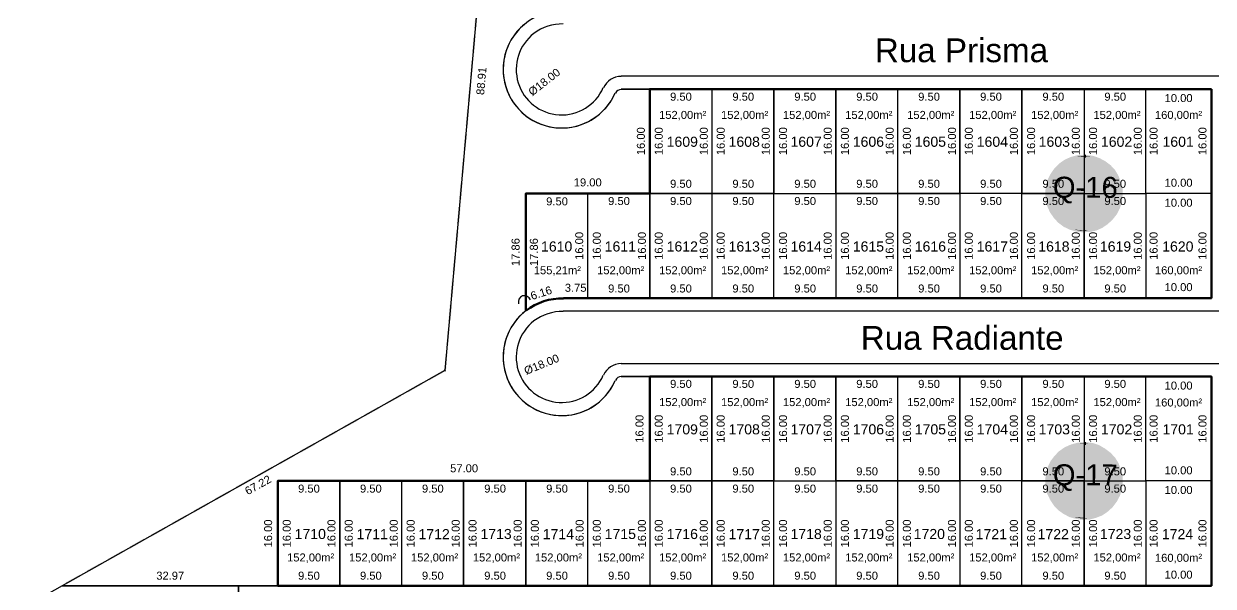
# Model space of a CAD drawing. Extents: x 246293 to 246943, y 9361385 to 9361710.
# Drawn here: x 246293.1 to 246475.3, y 9361496.6 to 9361582.7 of the extents above; entities that cross this region are included whole.
import ezdxf
from ezdxf.xclip import XClip

# ---------------------------------------------------------------- set-up
doc = ezdxf.new("R2010")
doc.units = 0
doc.header["$XCLIPFRAME"] = 0
doc.styles.add('style0', font='', dxfattribs={"height": 4.19039})
doc.styles.get('style0').set_extended_font_data('Arial')

# ---------------------------------------------------------------- blocks, each defined once
blk = doc.blocks.new('Viewport1')
at = {"linetype": 'Continuous', "lineweight": 0, "true_color": 0x93278f}
for points in [[(246362.11, 9361582.06), (246362.32, 9361584.53), (246362.64, 9361584.53), (246362.43, 9361582)], [(246361.8, 9361578.31), (246362.01, 9361580.79), (246362.32, 9361580.79), (246362.11, 9361578.26)], [(246361.48, 9361574.57), (246361.69, 9361577.05), (246361.96, 9361577.05), (246361.74, 9361574.57)], [(246361.11, 9361570.83), (246361.38, 9361573.36), (246361.64, 9361573.31), (246361.43, 9361570.83)], [(246360.8, 9361567.09), (246361.01, 9361569.62), (246361.32, 9361569.56), (246361.11, 9361567.09)], [(246360.48, 9361563.4), (246360.69, 9361565.87), (246361.01, 9361565.82), (246360.74, 9361563.34)], [(246360.16, 9361559.65), (246360.37, 9361562.13), (246360.64, 9361562.08), (246360.43, 9361559.6)], [(246359.79, 9361555.91), (246360.01, 9361558.39), (246360.32, 9361558.39), (246360.11, 9361555.86)], [(246359.48, 9361552.17), (246359.69, 9361554.65), (246360.01, 9361554.65), (246359.79, 9361552.11)], [(246359.16, 9361548.42), (246359.37, 9361550.9), (246359.69, 9361550.9), (246359.43, 9361548.42)], [(246358.79, 9361544.68), (246359.06, 9361547.16), (246359.32, 9361547.16), (246359.11, 9361544.68)], [(246358.48, 9361540.94), (246358.69, 9361543.47), (246359, 9361543.42), (246358.79, 9361540.94)], [(246358.16, 9361537.25), (246358.37, 9361539.73), (246358.69, 9361539.67), (246358.48, 9361537.2)], [(246357.84, 9361533.51), (246358.06, 9361535.98), (246358.32, 9361535.93), (246358.11, 9361533.45)], [(246357.48, 9361529.66), (246357.74, 9361532.24), (246358, 9361532.24), (246357.79, 9361529.66)], [(246355.1, 9361528.39), (246357.58, 9361529.82), (246357.69, 9361529.55), (246355.21, 9361528.13)], [(246351.84, 9361526.55), (246354, 9361527.81), (246354.15, 9361527.55), (246351.94, 9361526.28)], [(246348.57, 9361524.7), (246350.73, 9361525.97), (246350.89, 9361525.7), (246348.67, 9361524.49)], [(246345.3, 9361522.91), (246347.46, 9361524.12), (246347.62, 9361523.86), (246345.4, 9361522.65)], [(246342.03, 9361521.07), (246344.19, 9361522.28), (246344.35, 9361522.01), (246342.14, 9361520.8)], [(246338.76, 9361519.22), (246340.92, 9361520.43), (246341.08, 9361520.17), (246338.87, 9361518.96)], [(246335.44, 9361517.38), (246337.66, 9361518.59), (246337.81, 9361518.32), (246335.6, 9361517.11)], [(246332.17, 9361515.53), (246334.39, 9361516.74), (246334.55, 9361516.53), (246332.33, 9361515.27)], [(246328.91, 9361513.69), (246331.12, 9361514.95), (246331.28, 9361514.69), (246329.07, 9361513.42)], [(246325.64, 9361511.89), (246327.85, 9361513.11), (246328.01, 9361512.84), (246325.8, 9361511.63)], [(246322.37, 9361510.05), (246324.58, 9361511.26), (246324.74, 9361511), (246322.53, 9361509.78)], [(246319.1, 9361508.2), (246321.32, 9361509.42), (246321.42, 9361509.15), (246319.26, 9361507.94)], [(246315.84, 9361506.36), (246318.05, 9361507.57), (246318.15, 9361507.31), (246315.99, 9361506.09)], [(246312.57, 9361504.51), (246314.78, 9361505.73), (246314.89, 9361505.46), (246312.73, 9361504.25)], [(246309.3, 9361502.67), (246311.51, 9361503.93), (246311.62, 9361503.67), (246309.46, 9361502.4)], [(246306.03, 9361500.82), (246308.24, 9361502.09), (246308.35, 9361501.82), (246306.19, 9361500.61)], [(246302.76, 9361499.03), (246304.98, 9361500.24), (246305.08, 9361499.98), (246302.92, 9361498.77)], [(246299.5, 9361497.19), (246301.71, 9361498.4), (246301.81, 9361498.13), (246299.65, 9361496.92)]]:
    blk.add_hatch(color=217, dxfattribs=at).paths.add_polyline_path(points)
at = {"linetype": 'Continuous', "lineweight": 25, "true_color": 0x0037dd}
for points in [[(246455.51, 9361562.66), (246454.51, 9361562.61), (246453.51, 9361562.34), (246452.56, 9361561.92), (246451.72, 9361561.34), (246450.98, 9361560.6), (246450.4, 9361559.76), (246449.93, 9361558.86), (246449.66, 9361557.86), (246449.56, 9361556.86), (246449.61, 9361555.8), (246449.87, 9361554.8), (246450.3, 9361553.85), (246450.88, 9361553.01), (246451.56, 9361552.27), (246452.4, 9361551.64), (246453.3, 9361551.22), (246454.3, 9361550.9), (246455.3, 9361550.8), (246456.36, 9361550.85), (246457.36, 9361551.06), (246458.31, 9361551.48), (246459.15, 9361552.06), (246459.89, 9361552.75), (246460.52, 9361553.54), (246461, 9361554.49), (246461.31, 9361555.44), (246461.42, 9361556.49), (246461.42, 9361557.49), (246461.15, 9361558.49), (246460.79, 9361559.44), (246460.26, 9361560.34), (246459.57, 9361561.08), (246458.73, 9361561.71), (246457.83, 9361562.18), (246456.89, 9361562.5), (246455.83, 9361562.66), (246455.83, 9361562.24), (246456.78, 9361562.08), (246457.68, 9361561.81), (246458.52, 9361561.34), (246459.26, 9361560.76), (246459.89, 9361560.07), (246460.42, 9361559.23), (246460.73, 9361558.39), (246460.94, 9361557.44), (246461, 9361556.49), (246460.89, 9361555.54), (246460.57, 9361554.65), (246460.15, 9361553.8), (246459.57, 9361553.06), (246458.89, 9361552.38), (246458.1, 9361551.85), (246457.2, 9361551.48), (246456.31, 9361551.27), (246455.36, 9361551.22), (246454.41, 9361551.32), (246453.46, 9361551.64), (246452.62, 9361552.06), (246451.88, 9361552.59), (246451.19, 9361553.27), (246450.67, 9361554.07), (246450.3, 9361554.96), (246450.09, 9361555.86), (246449.98, 9361556.81), (246450.09, 9361557.76), (246450.35, 9361558.7), (246450.77, 9361559.55), (246451.3, 9361560.34), (246451.98, 9361560.97), (246452.77, 9361561.5), (246453.67, 9361561.92), (246454.57, 9361562.18), (246455.51, 9361562.24)], [(246455.83, 9361562.24), (246455.51, 9361562.24), (246455.51, 9361562.66), (246455.83, 9361562.66)], [(246455.51, 9361518.69), (246454.51, 9361518.59), (246453.51, 9361518.32), (246452.56, 9361517.9), (246451.72, 9361517.32), (246450.98, 9361516.58), (246450.4, 9361515.79), (246449.93, 9361514.85), (246449.66, 9361513.84), (246449.56, 9361512.84), (246449.61, 9361511.79), (246449.87, 9361510.79), (246450.3, 9361509.89), (246450.88, 9361508.99), (246451.56, 9361508.26), (246452.4, 9361507.68), (246453.3, 9361507.2), (246454.3, 9361506.94), (246455.3, 9361506.78), (246456.36, 9361506.83), (246457.36, 9361507.1), (246458.31, 9361507.47), (246459.15, 9361508.05), (246459.89, 9361508.73), (246460.52, 9361509.57), (246461, 9361510.47), (246461.31, 9361511.47), (246461.42, 9361512.47), (246461.42, 9361513.47), (246461.15, 9361514.48), (246460.79, 9361515.48), (246460.26, 9361516.32), (246459.57, 9361517.06), (246458.73, 9361517.69), (246457.83, 9361518.22), (246456.89, 9361518.54), (246455.83, 9361518.69), (246455.83, 9361518.22), (246456.78, 9361518.11), (246457.68, 9361517.8), (246458.52, 9361517.32), (246459.26, 9361516.74), (246459.89, 9361516.06), (246460.42, 9361515.27), (246460.73, 9361514.37), (246460.94, 9361513.42), (246461, 9361512.47), (246460.89, 9361511.52), (246460.57, 9361510.63), (246460.15, 9361509.78), (246459.57, 9361509.05), (246458.89, 9361508.41), (246458.1, 9361507.89), (246457.2, 9361507.52), (246456.31, 9361507.31), (246455.36, 9361507.25), (246454.41, 9361507.36), (246453.46, 9361507.62), (246452.62, 9361508.05), (246451.88, 9361508.63), (246451.19, 9361509.31), (246450.67, 9361510.1), (246450.3, 9361510.94), (246450.09, 9361511.89), (246449.98, 9361512.84), (246450.09, 9361513.79), (246450.35, 9361514.69), (246450.77, 9361515.53), (246451.3, 9361516.32), (246451.98, 9361517.01), (246452.77, 9361517.53), (246453.67, 9361517.9), (246454.57, 9361518.17), (246455.51, 9361518.22)], [(246455.83, 9361518.22), (246455.51, 9361518.22), (246455.51, 9361518.69), (246455.83, 9361518.69)]]:
    blk.add_hatch(color=162, dxfattribs=at).paths.add_polyline_path(points)
at = {"linetype": 'Continuous', "lineweight": 25, "true_color": 0xfafafa}
for points in [[(246458.62, 9361561.55), (246459.42, 9361560.92), (246451.56, 9361560.92), (246452.4, 9361561.55)], [(246457.62, 9361562.03), (246458.57, 9361561.55), (246452.4, 9361561.55), (246453.35, 9361562.03)], [(246458.62, 9361561.55), (246452.4, 9361561.55), (246458.57, 9361561.55)], [(246457.57, 9361562.08), (246457.62, 9361562.03), (246453.35, 9361562.03), (246453.41, 9361562.08)], [(246456.62, 9361562.34), (246457.57, 9361562.08), (246453.41, 9361562.08), (246454.41, 9361562.34)], [(246455.51, 9361562.45), (246454.41, 9361562.34), (246456.52, 9361562.34)], [(246456.62, 9361562.34), (246454.41, 9361562.34), (246456.52, 9361562.34)], [(246460.15, 9361560.02), (246460.68, 9361559.13), (246450.3, 9361559.13), (246450.82, 9361560.02)], [(246459.47, 9361560.87), (246460.15, 9361560.07), (246450.82, 9361560.07), (246451.56, 9361560.87)], [(246460.15, 9361560.07), (246460.15, 9361560.02), (246450.82, 9361560.02), (246450.82, 9361560.07)], [(246459.42, 9361560.92), (246459.47, 9361560.87), (246451.56, 9361560.87), (246451.56, 9361560.92)], [(246461.05, 9361558.07), (246461.21, 9361557.02), (246449.77, 9361557.02), (246449.93, 9361558.07)], [(246460.73, 9361559.07), (246461.05, 9361558.12), (246449.93, 9361558.12), (246450.3, 9361559.07)], [(246461.05, 9361558.12), (246461.05, 9361558.07), (246449.93, 9361558.07), (246449.93, 9361558.12)], [(246460.68, 9361559.13), (246460.73, 9361559.07), (246450.3, 9361559.07), (246450.3, 9361559.13)], [(246461.21, 9361557.02), (246461.21, 9361556.96), (246449.77, 9361556.96), (246449.77, 9361557.02)], [(246461.21, 9361556.96), (246461.15, 9361555.96), (246449.82, 9361555.96), (246449.77, 9361556.96)], [(246461.15, 9361555.96), (246461.15, 9361555.91), (246449.82, 9361555.91), (246449.82, 9361555.96)], [(246461.15, 9361555.91), (246460.89, 9361554.86), (246450.09, 9361554.86), (246449.82, 9361555.91)], [(246460.89, 9361554.86), (246460.47, 9361553.91), (246450.51, 9361553.91), (246450.09, 9361554.86)], [(246460.47, 9361553.91), (246460.47, 9361553.85), (246450.56, 9361553.85), (246450.51, 9361553.91)], [(246460.47, 9361553.85), (246459.84, 9361553.01), (246451.14, 9361553.01), (246450.56, 9361553.85)], [(246459.84, 9361553.01), (246459.84, 9361552.96), (246451.19, 9361552.96), (246451.14, 9361553.01)], [(246459.84, 9361552.96), (246459.05, 9361552.27), (246451.93, 9361552.27), (246451.19, 9361552.96)], [(246459.05, 9361552.27), (246459.05, 9361552.22), (246451.98, 9361552.22), (246451.93, 9361552.27)], [(246459.05, 9361552.22), (246458.15, 9361551.64), (246452.88, 9361551.64), (246451.98, 9361552.22)], [(246458.1, 9361551.64), (246452.88, 9361551.64), (246458.15, 9361551.64)], [(246458.1, 9361551.64), (246457.1, 9361551.27), (246453.88, 9361551.27), (246452.88, 9361551.64)], [(246457.1, 9361551.27), (246457.1, 9361551.22), (246453.93, 9361551.22), (246453.88, 9361551.27)], [(246453.93, 9361551.22), (246456.04, 9361551.06), (246456.04, 9361551.01), (246454.93, 9361551.06)], [(246453.93, 9361551.22), (246456.04, 9361551.06), (246457.1, 9361551.22)], [(246458.62, 9361517.53), (246459.42, 9361516.9), (246451.56, 9361516.9), (246452.4, 9361517.53)], [(246457.62, 9361518.06), (246458.57, 9361517.59), (246452.4, 9361517.59), (246453.35, 9361518.06)], [(246458.57, 9361517.59), (246458.62, 9361517.53), (246452.4, 9361517.53), (246452.4, 9361517.59)], [(246457.57, 9361518.06), (246457.62, 9361518.06), (246453.35, 9361518.06), (246453.41, 9361518.06)], [(246456.62, 9361518.38), (246457.57, 9361518.06), (246453.41, 9361518.06), (246454.41, 9361518.38)], [(246455.51, 9361518.48), (246454.41, 9361518.38), (246456.52, 9361518.38)], [(246456.62, 9361518.38), (246454.41, 9361518.38), (246456.52, 9361518.38)], [(246460.15, 9361516.06), (246460.68, 9361515.11), (246450.3, 9361515.11), (246450.82, 9361516.06)], [(246459.47, 9361516.85), (246460.15, 9361516.06), (246450.82, 9361516.06), (246451.56, 9361516.85)], [(246459.42, 9361516.9), (246459.47, 9361516.85), (246451.56, 9361516.85), (246451.56, 9361516.9)], [(246461.05, 9361514.05), (246461.21, 9361513.05), (246449.77, 9361513.05), (246449.93, 9361514.05)], [(246460.73, 9361515.11), (246461.05, 9361514.11), (246449.93, 9361514.11), (246450.3, 9361515.11)], [(246461.05, 9361514.11), (246461.05, 9361514.05), (246449.93, 9361514.05), (246449.93, 9361514.11)], [(246460.73, 9361515.11), (246450.3, 9361515.11), (246460.68, 9361515.11)], [(246461.21, 9361513.05), (246461.21, 9361513), (246449.77, 9361513), (246449.77, 9361513.05)], [(246461.21, 9361513), (246461.15, 9361511.95), (246449.82, 9361511.95), (246449.77, 9361513)], [(246461.15, 9361511.95), (246461.15, 9361511.89), (246449.82, 9361511.89), (246449.82, 9361511.95)], [(246461.15, 9361511.89), (246460.89, 9361510.89), (246450.09, 9361510.89), (246449.82, 9361511.89)], [(246460.89, 9361510.89), (246460.89, 9361510.84), (246450.09, 9361510.84), (246450.09, 9361510.89)], [(246460.89, 9361510.84), (246460.47, 9361509.89), (246450.51, 9361509.89), (246450.09, 9361510.84)], [(246460.47, 9361509.89), (246460.47, 9361509.84), (246450.56, 9361509.84), (246450.51, 9361509.89)], [(246460.47, 9361509.84), (246459.84, 9361508.99), (246451.19, 9361508.99), (246451.14, 9361508.99), (246450.56, 9361509.84)], [(246459.84, 9361508.99), (246459.05, 9361508.26), (246451.93, 9361508.26), (246451.19, 9361508.99)], [(246459.05, 9361508.26), (246459.05, 9361508.2), (246451.98, 9361508.2), (246451.93, 9361508.26)], [(246459.05, 9361508.2), (246458.15, 9361507.68), (246452.88, 9361507.68), (246451.98, 9361508.2)], [(246458.15, 9361507.68), (246458.1, 9361507.62), (246452.88, 9361507.62), (246452.88, 9361507.68)], [(246458.1, 9361507.62), (246457.1, 9361507.25), (246453.93, 9361507.25), (246453.88, 9361507.25), (246452.88, 9361507.62)], [(246456.04, 9361507.04), (246454.93, 9361507.04), (246453.93, 9361507.25)], [(246453.93, 9361507.25), (246456.04, 9361507.04), (246457.1, 9361507.25)]]:
    blk.add_hatch(color=7, dxfattribs=at).paths.add_polyline_path(points)
at = {"color": 3, "linetype": 'Continuous', "lineweight": 25, "true_color": 0x00ff00}
for p, q in [((246389, 9361572.73), (246384.62, 9361572.73)), ((246389, 9361528.71), (246384.62, 9361528.71)), ((246332.02, 9361496.71), (246313.99, 9361496.71))]:
    blk.add_line(p, q, dxfattribs=at)
at = {"color": 217, "linetype": 'Continuous', "lineweight": 0, "true_color": 0x93278f}
blk.add_line((246357.58, 9361529.82), (246357.69, 9361529.55), dxfattribs=at)
at = {"color": 1, "linetype": 'Continuous', "lineweight": 25, "true_color": 0xff0000}
for points in [[(246443.6, 9361628.71), (246445.97, 9361628.71), (246445.97, 9361644.74), (246445.97, 9361660.76), (246441.76, 9361660.76), (246435.06, 9361626.76), (246412.87, 9361616.01), (246413.61, 9361608.52), (246365.49, 9361618.22), (246357.63, 9361529.66), (246299.02, 9361496.71), (246313.99, 9361496.71), (246332.02, 9361496.71), (246332.02, 9361512.74), (246341.5, 9361512.74), (246350.99, 9361512.74), (246360.48, 9361512.74), (246370.02, 9361512.74), (246379.51, 9361512.74), (246389, 9361512.74), (246389, 9361528.71), (246384.62, 9361528.71)], [(246384.62, 9361574.73), (246389, 9361574.73), (246398.48, 9361574.73), (246408.02, 9361574.73), (246417.51, 9361574.73), (246427, 9361574.73), (246436.49, 9361574.73), (246445.97, 9361574.73), (246455.51, 9361574.73), (246465, 9361574.73), (246477.02, 9361574.73), (246477.02, 9361556.75), (246477.02, 9361538.73), (246465, 9361538.73), (246455.51, 9361538.73), (246445.97, 9361538.73), (246436.49, 9361538.73), (246427, 9361538.73), (246417.51, 9361538.73), (246408.02, 9361538.73), (246398.48, 9361538.73), (246389, 9361538.73), (246379.51, 9361538.73), (246375.71, 9361538.73)], [(246370.02, 9361538.88), (246370.02, 9361540.73), (246370.02, 9361556.75), (246379.51, 9361556.75), (246389, 9361556.75), (246389, 9361572.73), (246384.62, 9361572.73)], [(246384.62, 9361572.73), (246389, 9361572.73), (246398.48, 9361572.73), (246408.02, 9361572.73), (246417.51, 9361572.73), (246427, 9361572.73), (246436.49, 9361572.73), (246445.97, 9361572.73), (246455.51, 9361572.73), (246465, 9361572.73), (246475.02, 9361572.73), (246475.02, 9361556.75), (246475.02, 9361540.73), (246465, 9361540.73), (246455.51, 9361540.73), (246445.97, 9361540.73), (246436.49, 9361540.73), (246427, 9361540.73), (246417.51, 9361540.73), (246408.02, 9361540.73), (246398.48, 9361540.73), (246389, 9361540.73), (246379.51, 9361540.73), (246375.77, 9361540.73)], [(246384.62, 9361530.71), (246389, 9361530.71), (246477.02, 9361530.71), (246477.02, 9361494.76), (246332.02, 9361494.76), (246328.01, 9361494.76), (246328.01, 9361486.75), (246343.98, 9361486.75), (246343.98, 9361474.73), (246343.98, 9361465.24), (246343.98, 9361455.75), (246343.98, 9361446.21), (246343.98, 9361436.72), (246343.98, 9361427.23), (246343.98, 9361417.48)], [(246384.62, 9361528.71), (246389, 9361528.71), (246475.02, 9361528.71), (246475.02, 9361496.71), (246332.02, 9361496.71), (246326.01, 9361496.71), (246326.01, 9361484.75), (246341.98, 9361484.75), (246341.98, 9361474.73), (246341.98, 9361465.24), (246341.98, 9361455.75), (246341.98, 9361446.21), (246341.98, 9361436.72), (246341.98, 9361427.23), (246341.98, 9361418.43)], [(246293.12, 9361385.38), (246298.02, 9361386.7), (246298.02, 9361427.23), (246309.98, 9361427.23), (246326.01, 9361427.23), (246326.01, 9361465.24), (246326.01, 9361496.71), (246315.99, 9361496.71), (246313.99, 9361496.71), (246299.02, 9361496.71), (246293.12, 9361493.39)]]:
    blk.add_lwpolyline(points, dxfattribs=at)
at = {"color": 5, "linetype": 'Continuous', "lineweight": 50, "true_color": 0x0000ff}
for points in [[(246475.02, 9361572.73), (246465, 9361572.73), (246455.51, 9361572.73), (246445.97, 9361572.73), (246436.49, 9361572.73), (246427, 9361572.73), (246417.51, 9361572.73), (246408.02, 9361572.73), (246398.48, 9361572.73), (246389, 9361572.73), (246389, 9361556.75), (246379.51, 9361556.75), (246370.02, 9361556.75), (246370.02, 9361540.73), (246370.02, 9361538.88)], [(246375.77, 9361540.73), (246379.51, 9361540.73), (246389, 9361540.73), (246398.48, 9361540.73), (246408.02, 9361540.73), (246417.51, 9361540.73), (246427, 9361540.73), (246436.49, 9361540.73), (246445.97, 9361540.73), (246455.51, 9361540.73), (246465, 9361540.73), (246475.02, 9361540.73), (246475.02, 9361556.75), (246475.02, 9361572.73)], [(246332.02, 9361496.71), (246475.02, 9361496.71), (246475.02, 9361528.71), (246389, 9361528.71), (246389, 9361512.74), (246332.02, 9361512.74), (246332.02, 9361496.71)]]:
    blk.add_lwpolyline(points, dxfattribs=at)
at = {"color": 3, "linetype": 'Continuous', "lineweight": 25, "true_color": 0x00ff00}
for points in [[(246398.48, 9361556.75), (246398.48, 9361540.73), (246389, 9361540.73), (246389, 9361556.75), (246398.48, 9361556.75), (246389, 9361556.75), (246389, 9361572.73), (246398.48, 9361572.73), (246398.48, 9361556.75)], [(246398.48, 9361556.75), (246398.48, 9361540.73), (246408.02, 9361540.73), (246408.02, 9361556.75), (246398.48, 9361556.75), (246408.02, 9361556.75), (246408.02, 9361572.73), (246398.48, 9361572.73), (246398.48, 9361556.75)], [(246417.51, 9361556.75), (246417.51, 9361540.73), (246408.02, 9361540.73), (246408.02, 9361556.75), (246417.51, 9361556.75), (246417.51, 9361572.73), (246408.02, 9361572.73), (246408.02, 9361556.75), (246417.51, 9361556.75), (246417.51, 9361540.73), (246427, 9361540.73), (246427, 9361556.75), (246417.51, 9361556.75), (246427, 9361556.75), (246427, 9361572.73), (246417.51, 9361572.73), (246417.51, 9361556.75)], [(246436.49, 9361556.75), (246436.49, 9361540.73), (246445.97, 9361540.73), (246445.97, 9361556.75), (246436.49, 9361556.75), (246436.49, 9361572.73), (246445.97, 9361572.73), (246445.97, 9361556.75), (246436.49, 9361556.75), (246436.49, 9361540.73), (246427, 9361540.73), (246427, 9361556.75), (246436.49, 9361556.75), (246427, 9361556.75), (246427, 9361572.73), (246436.49, 9361572.73), (246436.49, 9361556.75)], [(246455.51, 9361556.75), (246455.51, 9361540.73), (246445.97, 9361540.73), (246445.97, 9361556.75), (246455.51, 9361556.75), (246445.97, 9361556.75), (246445.97, 9361572.73), (246455.51, 9361572.73), (246455.51, 9361556.75)], [(246455.51, 9361556.75), (246465, 9361556.75), (246465, 9361572.73), (246455.51, 9361572.73), (246455.51, 9361556.75)], [(246475.02, 9361556.75), (246465, 9361556.75), (246465, 9361572.73), (246475.02, 9361572.73), (246475.02, 9361556.75)], [(246370.02, 9361556.75), (246370.02, 9361540.73), (246370.02, 9361538.88)], [(246375.77, 9361540.73), (246379.51, 9361540.73), (246379.51, 9361556.75), (246370.02, 9361556.75)], [(246379.51, 9361556.75), (246389, 9361556.75), (246389, 9361540.73), (246379.51, 9361540.73), (246379.51, 9361556.75)], [(246455.51, 9361556.75), (246465, 9361556.75), (246465, 9361540.73), (246455.51, 9361540.73), (246455.51, 9361556.75)], [(246475.02, 9361556.75), (246465, 9361556.75), (246465, 9361540.73), (246475.02, 9361540.73), (246475.02, 9361556.75)], [(246389, 9361512.74), (246389, 9361496.71), (246398.48, 9361496.71), (246398.48, 9361512.74), (246389, 9361512.74), (246398.48, 9361512.74), (246398.48, 9361528.71), (246389, 9361528.71), (246389, 9361512.74)], [(246398.48, 9361512.74), (246398.48, 9361496.71), (246408.02, 9361496.71), (246408.02, 9361512.74), (246398.48, 9361512.74), (246408.02, 9361512.74), (246408.02, 9361528.71), (246398.48, 9361528.71), (246398.48, 9361512.74)], [(246417.51, 9361512.74), (246417.51, 9361496.71), (246408.02, 9361496.71), (246408.02, 9361512.74), (246417.51, 9361512.74), (246417.51, 9361528.71), (246408.02, 9361528.71), (246408.02, 9361512.74), (246417.51, 9361512.74), (246417.51, 9361496.71), (246427, 9361496.71), (246427, 9361512.74), (246417.51, 9361512.74), (246427, 9361512.74), (246427, 9361528.71), (246417.51, 9361528.71), (246417.51, 9361512.74)], [(246436.49, 9361512.74), (246436.49, 9361496.71), (246445.97, 9361496.71), (246445.97, 9361512.74), (246436.49, 9361512.74), (246436.49, 9361528.71), (246445.97, 9361528.71), (246445.97, 9361512.74), (246436.49, 9361512.74), (246436.49, 9361496.71), (246427, 9361496.71), (246427, 9361512.74), (246436.49, 9361512.74), (246427, 9361512.74), (246427, 9361528.71), (246436.49, 9361528.71), (246436.49, 9361512.74)], [(246455.51, 9361512.74), (246455.51, 9361496.71), (246445.97, 9361496.71), (246445.97, 9361512.74), (246455.51, 9361512.74), (246445.97, 9361512.74), (246445.97, 9361528.71), (246455.51, 9361528.71), (246455.51, 9361512.74)], [(246455.51, 9361512.74), (246465, 9361512.74), (246465, 9361528.71), (246455.51, 9361528.71), (246455.51, 9361512.74)], [(246475.02, 9361512.74), (246465, 9361512.74), (246465, 9361528.71), (246475.02, 9361528.71), (246475.02, 9361512.74)], [(246341.5, 9361512.74), (246341.5, 9361496.71), (246332.02, 9361496.71), (246332.02, 9361512.74), (246341.5, 9361512.74), (246350.99, 9361512.74), (246350.99, 9361496.71), (246341.5, 9361496.71), (246341.5, 9361512.74)], [(246360.48, 9361512.74), (246360.48, 9361496.71), (246370.02, 9361496.71), (246370.02, 9361512.74), (246360.48, 9361512.74), (246350.99, 9361512.74), (246350.99, 9361496.71), (246360.48, 9361496.71), (246360.48, 9361512.74)], [(246379.51, 9361512.74), (246370.02, 9361512.74), (246370.02, 9361496.71), (246379.51, 9361496.71), (246379.51, 9361512.74)], [(246379.51, 9361512.74), (246389, 9361512.74), (246389, 9361496.71), (246379.51, 9361496.71), (246379.51, 9361512.74)], [(246455.51, 9361512.74), (246465, 9361512.74), (246465, 9361496.71), (246455.51, 9361496.71), (246455.51, 9361512.74)], [(246475.02, 9361512.74), (246465, 9361512.74), (246465, 9361496.71), (246475.02, 9361496.71), (246475.02, 9361512.74)]]:
    blk.add_lwpolyline(points, dxfattribs=at)
for centre, radius, start, end in [((246375.5, 9361575.73), 8.96, 88.2642, 336.3959), ((246384.62, 9361571.72), 0.949, 90, 156.3959), ((246375.5, 9361531.71), 8.96, 88.2642, 336.3959), ((246375.5, 9361531.71), 8.96, 88.2642, 127.5018), ((246384.62, 9361527.76), 0.949, 90, 156.3959)]:
    blk.add_arc(centre, radius, start, end, dxfattribs=at)
at = {"color": 1, "linetype": 'Continuous', "lineweight": 25, "true_color": 0xff0000}
for centre, radius, start, end in [((246375.5, 9361575.73), 8.96, 127.5018, 336.3959), ((246375.5, 9361575.73), 8.96, 127.5018, 336.3959), ((246375.5, 9361575.73), 6.96, 88.0334, 127.5018), ((246375.5, 9361575.73), 6.96, 127.5018, 336.3959), ((246384.62, 9361571.72), 2.95, 90, 156.3959), ((246384.62, 9361571.72), 0.949, 90, 156.3959), ((246384.62, 9361571.72), 0.949, 90, 156.3959), ((246369.81, 9361540.15), 0.949, 17.8857, 197.8857), ((246375.5, 9361531.71), 8.96, 88.2642, 127.5018), ((246375.5, 9361531.71), 8.96, 127.5018, 336.3959), ((246375.5, 9361531.71), 8.96, 127.5018, 336.3959), ((246375.5, 9361531.71), 6.96, 88.0334, 127.5018), ((246375.5, 9361531.71), 6.96, 127.5018, 336.3959), ((246384.62, 9361527.76), 2.95, 90, 156.3959), ((246384.62, 9361527.76), 0.949, 90, 156.3959), ((246384.62, 9361527.76), 0.949, 90, 156.3959)]:
    blk.add_arc(centre, radius, start, end, dxfattribs=at)
at = {"color": 5, "linetype": 'Continuous', "lineweight": 50, "true_color": 0x0000ff}
blk.add_arc((246375.5, 9361531.71), 8.96, 88.2642, 127.5018, dxfattribs=at)
at = {"color": 18, "linetype": 'Continuous', "lineweight": 50, "true_color": 0x000000, "attachment_point": 7, "style": 'style0'}
for s, insert, char_height in [('Rua Prisma', (246423.47, 9361576.79), 3.637), ('Rua Radiante', (246421.31, 9361532.77), 3.6369)]:
    blk.add_mtext(s, dxfattribs=dict(at, insert=insert, char_height=char_height))
at = {"color": 1, "linetype": 'Continuous', "lineweight": 25, "true_color": 0xff0000, "char_height": 1.225, "attachment_point": 7, "style": 'style0'}
for s, insert, rotation in [('88.91', (246363.64, 9361571.78), 84.9353), ('Ø18.00', (246371.02, 9361571.57), 37.8754), ('16.00', (246388.26, 9361562.61), 90), ('16.00', (246391, 9361562.61), 90), ('16.00', (246397.9, 9361562.61), 90), ('16.00', (246400.49, 9361562.61), 90), ('16.00', (246407.39, 9361562.61), 90), ('16.00', (246410.03, 9361562.61), 90), ('16.00', (246416.88, 9361562.61), 90), ('16.00', (246419.51, 9361562.61), 90), ('16.00', (246426.37, 9361562.61), 90), ('16.00', (246429, 9361562.61), 90), ('16.00', (246435.91, 9361562.61), 90), ('16.00', (246438.49, 9361562.61), 90), ('16.00', (246445.39, 9361562.61), 90), ('16.00', (246448.03, 9361562.61), 90), ('16.00', (246454.88, 9361562.61), 90), ('16.00', (246457.52, 9361562.61), 90), ('16.00', (246464.37, 9361562.61), 90), ('16.00', (246466.79, 9361562.61), 90), ('16.00', (246474.28, 9361562.61), 90), ('16.00', (246378.82, 9361546.58), 90), ('16.00', (246381.51, 9361546.58), 90), ('16.00', (246388.42, 9361546.58), 90), ('16.00', (246391, 9361546.58), 90), ('16.00', (246397.9, 9361546.58), 90), ('16.00', (246400.49, 9361546.58), 90), ('16.00', (246407.39, 9361546.58), 90), ('16.00', (246410.03, 9361546.58), 90), ('16.00', (246416.88, 9361546.58), 90), ('16.00', (246419.51, 9361546.58), 90), ('16.00', (246426.37, 9361546.58), 90), ('16.00', (246429, 9361546.58), 90), ('16.00', (246435.91, 9361546.58), 90), ('16.00', (246438.49, 9361546.58), 90), ('16.00', (246445.39, 9361546.58), 90), ('16.00', (246448.03, 9361546.58), 90), ('16.00', (246454.88, 9361546.58), 90), ('16.00', (246457.52, 9361546.58), 90), ('16.00', (246464.37, 9361546.58), 90), ('16.00', (246466.79, 9361546.58), 90), ('16.00', (246474.28, 9361546.58), 90), ('17.86', (246369.07, 9361545.63), 90), ('17.86', (246371.87, 9361545.63), 90), ('6.16', (246370.97, 9361540.41), 17.8802), ('Ø18.00', (246370.07, 9361528.92), 22.077), ('16.00', (246388.05, 9361518.59), 90), ('16.00', (246391, 9361518.59), 90), ('16.00', (246397.9, 9361518.59), 90), ('16.00', (246400.49, 9361518.59), 90), ('16.00', (246407.39, 9361518.59), 90), ('16.00', (246410.03, 9361518.59), 90), ('16.00', (246416.88, 9361518.59), 90), ('16.00', (246419.51, 9361518.59), 90), ('16.00', (246426.37, 9361518.59), 90), ('16.00', (246429, 9361518.59), 90), ('16.00', (246435.91, 9361518.59), 90), ('16.00', (246438.49, 9361518.59), 90), ('16.00', (246445.39, 9361518.59), 90), ('16.00', (246448.03, 9361518.59), 90), ('16.00', (246454.88, 9361518.59), 90), ('16.00', (246457.52, 9361518.59), 90), ('16.00', (246464.37, 9361518.59), 90), ('16.00', (246466.79, 9361518.59), 90), ('16.00', (246474.28, 9361518.59), 90), ('67.22', (246327.43, 9361510.52), 29.328), ('16.00', (246331.17, 9361502.56), 90), ('16.00', (246334.02, 9361502.56), 90), ('16.00', (246340.87, 9361502.56), 90), ('16.00', (246343.51, 9361502.56), 90), ('16.00', (246350.41, 9361502.56), 90), ('16.00', (246353, 9361502.56), 90), ('16.00', (246359.9, 9361502.56), 90), ('16.00', (246362.48, 9361502.56), 90), ('16.00', (246369.39, 9361502.56), 90), ('16.00', (246372.02, 9361502.56), 90), ('16.00', (246378.88, 9361502.56), 90), ('16.00', (246381.51, 9361502.56), 90), ('16.00', (246388.42, 9361502.56), 90), ('16.00', (246391, 9361502.56), 90), ('16.00', (246397.9, 9361502.56), 90), ('16.00', (246400.49, 9361502.56), 90), ('16.00', (246407.39, 9361502.56), 90), ('16.00', (246410.03, 9361502.56), 90), ('16.00', (246416.88, 9361502.56), 90), ('16.00', (246419.51, 9361502.56), 90), ('16.00', (246426.37, 9361502.56), 90), ('16.00', (246429, 9361502.56), 90), ('16.00', (246435.91, 9361502.56), 90), ('16.00', (246438.49, 9361502.56), 90), ('16.00', (246445.39, 9361502.56), 90), ('16.00', (246448.03, 9361502.56), 90), ('16.00', (246454.88, 9361502.56), 90), ('16.00', (246457.52, 9361502.56), 90), ('16.00', (246464.37, 9361502.56), 90), ('16.00', (246466.79, 9361502.56), 90), ('16.00', (246474.28, 9361502.56), 90)]:
    blk.add_mtext(s, dxfattribs=dict(at, insert=insert, rotation=rotation))
at = {"color": 1, "linetype": 'Continuous', "lineweight": 25, "true_color": 0xff0000, "attachment_point": 7, "style": 'style0'}
for s, insert, char_height in [('9.50', (246392.11, 9361570.93), 1.225), ('9.50', (246401.65, 9361570.93), 1.225), ('9.50', (246411.13, 9361570.93), 1.225), ('9.50', (246420.62, 9361570.93), 1.225), ('9.50', (246430.11, 9361570.93), 1.225), ('9.50', (246439.6, 9361570.93), 1.225), ('9.50', (246449.14, 9361570.93), 1.225), ('9.50', (246458.62, 9361570.93), 1.225), ('10.00', (246467.85, 9361570.72), 1.225), ('152,00m²', (246390.42, 9361567.93), 1.225), ('152,00m²', (246399.91, 9361567.93), 1.225), ('152,00m²', (246409.39, 9361567.93), 1.225), ('152,00m²', (246418.93, 9361567.93), 1.225), ('152,00m²', (246428.42, 9361567.93), 1.225), ('152,00m²', (246437.91, 9361567.93), 1.225), ('152,00m²', (246447.4, 9361567.93), 1.225), ('152,00m²', (246456.94, 9361567.93), 1.225), ('160,00m²', (246466.37, 9361567.93), 1.225), ('1609', (246391.58, 9361563.87), 1.542), ('1608', (246401.07, 9361563.87), 1.542), ('1607', (246410.55, 9361563.87), 1.542), ('1606', (246420.09, 9361563.87), 1.542), ('1605', (246429.58, 9361563.87), 1.542), ('1604', (246439.07, 9361563.87), 1.542), ('1603', (246448.56, 9361563.87), 1.542), ('1602', (246458.1, 9361563.87), 1.542), ('1601', (246467.53, 9361563.87), 1.542), ('19.00', (246377.35, 9361557.81), 1.225), ('9.50', (246392.11, 9361557.6), 1.225), ('9.50', (246401.65, 9361557.6), 1.225), ('9.50', (246411.13, 9361557.6), 1.225), ('9.50', (246420.62, 9361557.6), 1.225), ('9.50', (246430.11, 9361557.6), 1.225), ('9.50', (246439.6, 9361557.6), 1.225), ('9.50', (246449.14, 9361557.6), 1.225), ('9.50', (246458.62, 9361557.6), 1.225), ('10.00', (246467.85, 9361557.76), 1.225), ('9.50', (246373.13, 9361554.91), 1.225), ('9.50', (246382.62, 9361554.96), 1.225), ('9.50', (246392.11, 9361554.96), 1.225), ('9.50', (246401.65, 9361554.96), 1.225), ('9.50', (246411.13, 9361554.96), 1.225), ('9.50', (246420.62, 9361554.96), 1.225), ('9.50', (246430.11, 9361554.96), 1.225), ('9.50', (246439.6, 9361554.96), 1.225), ('9.50', (246449.14, 9361554.96), 1.225), ('9.50', (246458.62, 9361554.96), 1.225), ('10.00', (246467.85, 9361554.7), 1.225), ('1610', (246372.34, 9361547.84), 1.542), ('1611', (246382.09, 9361547.84), 1.542), ('1612', (246391.58, 9361547.84), 1.542), ('1613', (246401.07, 9361547.84), 1.542), ('1614', (246410.55, 9361547.84), 1.542), ('1615', (246420.09, 9361547.84), 1.542), ('1616', (246429.58, 9361547.84), 1.542), ('1617', (246439.07, 9361547.84), 1.542), ('1618', (246448.5, 9361547.84), 1.542), ('1619', (246457.94, 9361547.84), 1.542), ('1620', (246467.48, 9361547.84), 1.542), ('155,21m²', (246371.23, 9361544.15), 1.225), ('152,00m²', (246380.93, 9361544.15), 1.225), ('152,00m²', (246390.42, 9361544.15), 1.225), ('152,00m²', (246399.91, 9361544.15), 1.225), ('152,00m²', (246409.39, 9361544.15), 1.225), ('152,00m²', (246418.93, 9361544.15), 1.225), ('152,00m²', (246428.42, 9361544.15), 1.225), ('152,00m²', (246437.91, 9361544.15), 1.225), ('152,00m²', (246447.4, 9361544.15), 1.225), ('152,00m²', (246456.94, 9361544.15), 1.225), ('160,00m²', (246466.37, 9361544.15), 1.225), ('10.00', (246467.85, 9361541.78), 1.225), ('3.75', (246375.98, 9361541.68), 1.225), ('9.50', (246382.62, 9361541.57), 1.225), ('9.50', (246392.11, 9361541.57), 1.225), ('9.50', (246401.65, 9361541.57), 1.225), ('9.50', (246411.13, 9361541.57), 1.225), ('9.50', (246420.62, 9361541.57), 1.225), ('9.50', (246430.11, 9361541.57), 1.225), ('9.50', (246439.6, 9361541.57), 1.225), ('9.50', (246449.14, 9361541.57), 1.225), ('9.50', (246458.62, 9361541.57), 1.225), ('9.50', (246392.11, 9361526.97), 1.225), ('9.50', (246401.65, 9361526.97), 1.225), ('9.50', (246411.13, 9361526.97), 1.225), ('9.50', (246420.62, 9361526.97), 1.225), ('9.50', (246430.11, 9361526.97), 1.225), ('9.50', (246439.6, 9361526.97), 1.225), ('9.50', (246449.14, 9361526.97), 1.225), ('9.50', (246458.62, 9361526.97), 1.225), ('10.00', (246467.85, 9361526.71), 1.225), ('152,00m²', (246390.42, 9361523.97), 1.225), ('152,00m²', (246399.91, 9361523.97), 1.225), ('152,00m²', (246409.39, 9361523.97), 1.225), ('152,00m²', (246418.93, 9361523.97), 1.225), ('152,00m²', (246428.42, 9361523.97), 1.225), ('152,00m²', (246437.91, 9361523.97), 1.225), ('152,00m²', (246447.4, 9361523.97), 1.225), ('152,00m²', (246456.94, 9361523.97), 1.225), ('160,00m²', (246466.37, 9361523.91), 1.225), ('1709', (246391.58, 9361519.85), 1.542), ('1708', (246401.07, 9361519.85), 1.542), ('1707', (246410.55, 9361519.85), 1.542), ('1706', (246420.09, 9361519.85), 1.542), ('1705', (246429.58, 9361519.85), 1.542), ('1704', (246439.07, 9361519.85), 1.542), ('1703', (246448.56, 9361519.85), 1.542), ('1702', (246458.1, 9361519.85), 1.542), ('1701', (246467.53, 9361519.85), 1.542), ('57.00', (246358.42, 9361514.05), 1.225), ('9.50', (246392.11, 9361513.58), 1.225), ('9.50', (246401.65, 9361513.58), 1.225), ('9.50', (246411.13, 9361513.58), 1.225), ('9.50', (246420.62, 9361513.58), 1.225), ('9.50', (246430.11, 9361513.58), 1.225), ('9.50', (246439.6, 9361513.58), 1.225), ('9.50', (246449.14, 9361513.58), 1.225), ('9.50', (246458.62, 9361513.58), 1.225), ('10.00', (246467.85, 9361513.74), 1.225), ('9.50', (246335.13, 9361510.94), 1.225), ('9.50', (246344.61, 9361510.94), 1.225), ('9.50', (246354.1, 9361510.94), 1.225), ('9.50', (246363.64, 9361510.94), 1.225), ('9.50', (246373.13, 9361510.94), 1.225), ('9.50', (246382.62, 9361510.94), 1.225), ('9.50', (246392.11, 9361510.94), 1.225), ('9.50', (246401.65, 9361510.94), 1.225), ('9.50', (246411.13, 9361510.94), 1.225), ('9.50', (246420.62, 9361510.94), 1.225), ('9.50', (246430.11, 9361510.94), 1.225), ('9.50', (246439.6, 9361510.94), 1.225), ('9.50', (246449.14, 9361510.94), 1.225), ('9.50', (246458.62, 9361510.94), 1.225), ('10.00', (246467.85, 9361510.73), 1.225), ('1710', (246334.6, 9361503.83), 1.542), ('1711', (246344.09, 9361503.83), 1.542), ('1712', (246353.57, 9361503.83), 1.542), ('1713', (246363.06, 9361503.83), 1.542), ('1714', (246372.6, 9361503.83), 1.542), ('1715', (246382.09, 9361503.83), 1.542), ('1716', (246391.58, 9361503.83), 1.542), ('1717', (246401.07, 9361503.83), 1.542), ('1718', (246410.55, 9361503.83), 1.542), ('1719', (246420.09, 9361503.83), 1.542), ('1720', (246429.42, 9361503.83), 1.542), ('1721', (246438.91, 9361503.83), 1.542), ('1722', (246448.4, 9361503.83), 1.542), ('1723', (246457.94, 9361503.83), 1.542), ('1724', (246467.43, 9361503.83), 1.542), ('152,00m²', (246333.44, 9361500.19), 1.225), ('152,00m²', (246342.93, 9361500.19), 1.225), ('152,00m²', (246352.42, 9361500.19), 1.225), ('152,00m²', (246361.9, 9361500.19), 1.225), ('152,00m²', (246371.39, 9361500.19), 1.225), ('152,00m²', (246380.93, 9361500.19), 1.225), ('152,00m²', (246390.42, 9361500.19), 1.225), ('152,00m²', (246399.91, 9361500.19), 1.225), ('152,00m²', (246409.39, 9361500.19), 1.225), ('152,00m²', (246418.93, 9361500.19), 1.225), ('152,00m²', (246428.42, 9361500.19), 1.225), ('152,00m²', (246437.91, 9361500.19), 1.225), ('152,00m²', (246447.4, 9361500.19), 1.225), ('152,00m²', (246456.94, 9361500.19), 1.225), ('160,00m²', (246466.37, 9361500.14), 1.225), ('32.97', (246313.41, 9361497.61), 1.225), ('9.50', (246335.13, 9361497.61), 1.225), ('9.50', (246344.61, 9361497.61), 1.225), ('9.50', (246354.1, 9361497.61), 1.225), ('9.50', (246363.64, 9361497.61), 1.225), ('9.50', (246373.13, 9361497.61), 1.225), ('9.50', (246382.62, 9361497.61), 1.225), ('9.50', (246392.11, 9361497.61), 1.225), ('9.50', (246401.65, 9361497.61), 1.225), ('9.50', (246411.13, 9361497.61), 1.225), ('9.50', (246420.62, 9361497.61), 1.225), ('9.50', (246430.11, 9361497.61), 1.225), ('9.50', (246439.6, 9361497.61), 1.225), ('9.50', (246449.14, 9361497.61), 1.225), ('9.50', (246458.62, 9361497.61), 1.225), ('10.00', (246467.85, 9361497.77), 1.225)]:
    blk.add_mtext(s, dxfattribs=dict(at, insert=insert, char_height=char_height))
at = {"color": 162, "linetype": 'Continuous', "lineweight": 25, "true_color": 0x0037dd, "char_height": 3.202, "attachment_point": 7, "rotation": 359.8022, "style": 'style0'}
for s, insert in [('Q-16', (246450.72, 9361555.23)), ('Q-17', (246450.72, 9361511.21))]:
    blk.add_mtext(s, dxfattribs=dict(at, insert=insert))

msp = doc.modelspace()

# ---------------------------------------------------------------- block references
at = {"color": 7, "linetype": 'Continuous', "lineweight": 25}
ref = msp.add_blockref('Viewport1', (0, 0), dxfattribs=at)
XClip(ref).set_block_clipping_path([(246293.0645908564, 9361385.3773180377), (246947.9778113067, 9361715.953146778)])

doc.saveas('drawing.dxf')
